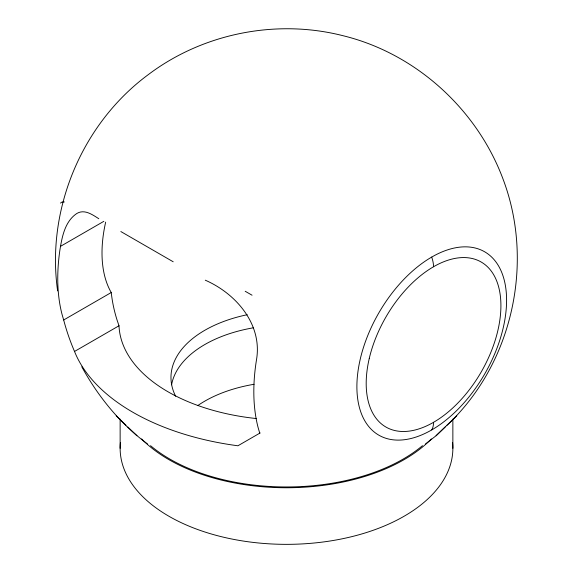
<?xml version="1.0" encoding="UTF-8"?>
<svg xmlns="http://www.w3.org/2000/svg" width="573" height="573" viewBox="0 0 573 573"><rect width="100%" height="100%" fill="white"/><g stroke="black" fill="none" stroke-linecap="round" stroke-linejoin="round"><path stroke-width="0.86" d="M98.807 218.728C92.389 214.66 84.51 208.88 76.818 213.485C64.77 221.5 61.97 237.165 59.836 250.508A184.85 106.721 -60 0 0 62.12 314.656L63.675 319.985A186.132 151.974 60 0 0 74.526 351.45A217.468 125.551 0 0 0 237.917 445.78L260.156 432.937M105.654 222.159L105.181 224.322A122.271 70.594 -60 0 0 110.969 292.029L111.248 292.517A124.198 101.407 60 0 0 117.007 319.877L119.005 325.772A167.545 96.73 0 0 0 256.217 418.534M447.04 425.202C512.262 364.099 534.602 263.473 503.366 179.965C477.409 109.472 415.79 53.325 342.597 35.605C276.315 18.802 203.05 33.327 148.428 74.526C82.068 123.417 46.012 209.238 57.629 290.905M425.56 443.932L436.074 435.745L445.149 427M436.074 435.745L456.781 415.819M60.466 246.369L103.842 221.328M63.675 319.985L111.248 292.517M74.526 351.45L119.005 325.772M431.734 257.055L435.129 255.178A105.855 61.11 -60 0 1 506.088 310.53A105.855 61.11 -60 0 1 417.896 436.411A105.855 61.11 -60 0 1 359.335 363.375L360.302 358.891A105.855 61.11 -60 0 1 431.691 257.084A23.106 13.344 60 0 1 433.546 266.746M205.27 280.19C235.933 293.569 262.491 324.16 256.532 359.565A184.85 106.721 -60 0 0 258.187 427.852L259.741 433.181M120.846 231.549L173.196 261.775M81.796 366.813C98.169 396.623 120.051 423.576 147.44 443.932M116.219 415.819L125.96 425.202M127.851 427L136.926 435.745M452.863 419.114L452.863 448.301M120.137 419.114L120.137 448.301M452.563 442.506A166.363 96.049 0 0 1 286.5 544.35A166.363 96.049 0 0 1 120.437 442.506M431.369 438.925A166.363 96.049 0 0 1 286.5 487.752A166.363 96.049 0 0 1 141.631 438.925M171.585 384.812A115.531 66.704 0 0 1 253.18 327.835M197.8 405.562A115.531 66.704 0 0 1 254.047 384.282M422.466 445.679A165.017 95.268 0 0 1 150.534 445.679M175.646 396.244A115.531 66.704 0 0 1 247.235 314.72M369.27 358.397A95.261 55.001 -60 0 1 447.083 260.514A95.261 55.001 -60 0 1 500.566 313.689A95.261 55.001 -60 0 1 433.546 422.308A23.106 13.344 60 0 1 431.734 429.915M433.546 422.315A95.24 54.987 -60 0 1 369.277 358.397M60.659 203.179A226.471 15.514 25.3 0 1 64.319 201.968M252.056 295.21A226.471 2.75 29.8 0 1 245.201 291.277"/></g></svg>
